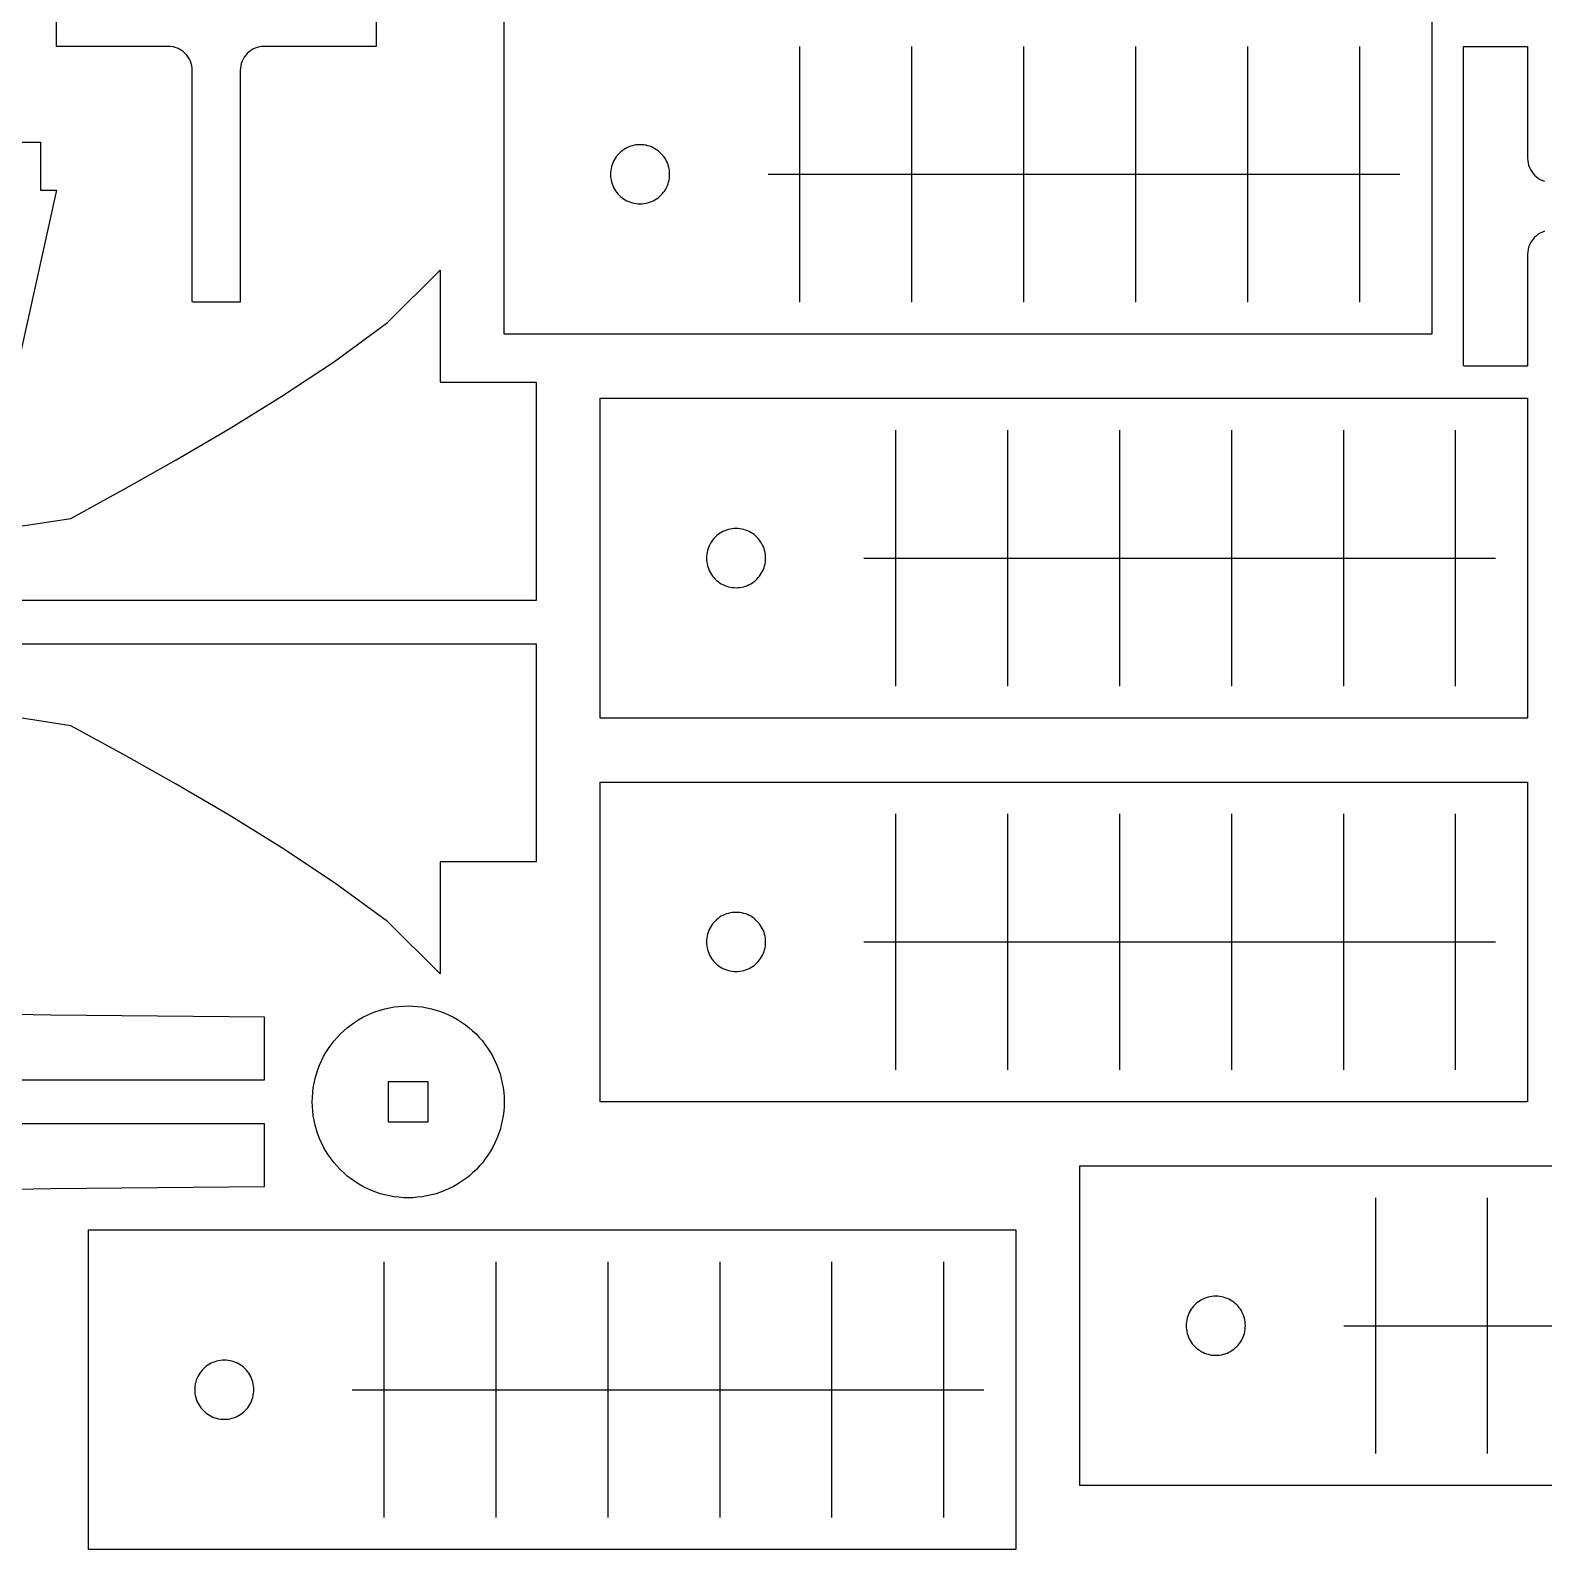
# Model space of a CAD drawing. Header units: millimetres. Extents: x 5 to 513, y 5 to 395.
# Drawn here: x 343.4 to 438, y 11 to 106 of the extents above; entities that cross this region are included whole.
import ezdxf

# ---------------------------------------------------------------- set-up
doc = ezdxf.new("R2010")
doc.units = ezdxf.units.MM
doc.layers.add('CUT', color=1, linetype='Continuous')
doc.layers.add('ENGRAVE', color=5, linetype='Continuous')

msp = doc.modelspace()

# ---------------------------------------------------------------- linework, layer by layer
at = {"layer": 'CUT'}
for points in [[(365, 108.963), (365, 105.037), (364.998, 105.002), (364.963, 105), (358, 105), (357.853, 104.993), (357.707, 104.971), (357.565, 104.935), (357.426, 104.886), (357.293, 104.823), (357.167, 104.747), (357.048, 104.66), (356.939, 104.561), (356.84, 104.452), (356.753, 104.333), (356.677, 104.207), (356.614, 104.074), (356.565, 103.935), (356.529, 103.793), (356.507, 103.647), (356.5, 103.5), (356.5, 89.037), (356.498, 89.002), (356.463, 89), (353.537, 89), (353.502, 89.002), (353.5, 89.037), (353.5, 103.5), (353.493, 103.647), (353.471, 103.793), (353.435, 103.935), (353.386, 104.074), (353.323, 104.207), (353.247, 104.333), (353.16, 104.452), (353.061, 104.561), (352.952, 104.66), (352.833, 104.747), (352.707, 104.823), (352.574, 104.886), (352.435, 104.935), (352.293, 104.971), (352.147, 104.993), (352, 105), (345.037, 105), (345.002, 105.002), (345, 105.037), (345, 108.963)], [(438.065, 93.435), (437.926, 93.386), (437.793, 93.323), (437.667, 93.247), (437.548, 93.16), (437.439, 93.061), (437.34, 92.952), (437.253, 92.833), (437.177, 92.707), (437.114, 92.574), (437.065, 92.435), (437.029, 92.293), (437.007, 92.147), (437, 92), (437, 85.037), (436.998, 85.002), (436.963, 85), (433.037, 85), (433.002, 85.002), (433, 85.037), (433, 104.963), (433.002, 104.998), (433.037, 105), (436.963, 105), (436.998, 104.998), (437, 104.963), (437, 98), (437.007, 97.853), (437.029, 97.707), (437.065, 97.565), (437.114, 97.426), (437.177, 97.293), (437.253, 97.167), (437.34, 97.048), (437.439, 96.939), (437.548, 96.84), (437.667, 96.753), (437.793, 96.677), (437.926, 96.614), (438.065, 96.565)], [(341, 99), (344, 99), (344, 96), (345, 96), (341, 78)], [(342.6, 74.974), (345.9, 75.482), (349.2, 77.282), (352.5, 79.144), (355.8, 81.082), (359.1, 83.121), (362.4, 85.304), (365.7, 87.728), (369, 91), (369, 84), (375, 84), (375, 70.35), (305, 70.35)], [(305, 67.65), (375, 67.65), (375, 54), (369, 54), (369, 47), (365.7, 50.272), (362.4, 52.696), (359.1, 54.879), (355.8, 56.918), (352.5, 58.856), (349.2, 60.718), (345.9, 62.518), (342.6, 63.026)], [(342.425, 44.473), (344.65, 44.449), (346.875, 44.425), (349.1, 44.402), (351.325, 44.378), (353.55, 44.354), (355.775, 44.33), (358, 44.307), (358, 40.35), (333, 40.35)], [(333, 37.65), (358, 37.65), (358, 33.693), (355.775, 33.67), (353.55, 33.646), (351.325, 33.622), (349.1, 33.598), (346.875, 33.575), (344.65, 33.551), (342.425, 33.527)]]:
    msp.add_lwpolyline(points, dxfattribs=at)
for points in [[(373, 87), (373, 107), (431, 107), (431, 87)], [(383.346, 97.121), (383.334, 97.241), (383.314, 97.361), (383.287, 97.479), (383.252, 97.595), (383.209, 97.708), (383.159, 97.818), (383.102, 97.925), (383.038, 98.028), (382.968, 98.126), (382.891, 98.22), (382.808, 98.308), (382.72, 98.391), (382.626, 98.468), (382.528, 98.538), (382.425, 98.602), (382.318, 98.659), (382.208, 98.709), (382.095, 98.752), (381.979, 98.787), (381.861, 98.814), (381.741, 98.834), (381.621, 98.846), (381.5, 98.85), (381.379, 98.846), (381.259, 98.834), (381.139, 98.814), (381.021, 98.787), (380.905, 98.752), (380.792, 98.709), (380.682, 98.659), (380.575, 98.602), (380.472, 98.538), (380.374, 98.468), (380.28, 98.391), (380.192, 98.308), (380.109, 98.22), (380.032, 98.126), (379.962, 98.028), (379.898, 97.925), (379.841, 97.818), (379.791, 97.708), (379.748, 97.595), (379.713, 97.479), (379.686, 97.361), (379.666, 97.241), (379.654, 97.121), (379.65, 97), (379.654, 96.879), (379.666, 96.759), (379.686, 96.639), (379.713, 96.521), (379.748, 96.405), (379.791, 96.292), (379.841, 96.182), (379.898, 96.075), (379.962, 95.972), (380.032, 95.874), (380.109, 95.78), (380.192, 95.692), (380.28, 95.609), (380.374, 95.532), (380.472, 95.462), (380.575, 95.398), (380.682, 95.341), (380.792, 95.291), (380.905, 95.248), (381.021, 95.213), (381.139, 95.186), (381.259, 95.166), (381.379, 95.154), (381.5, 95.15), (381.621, 95.154), (381.741, 95.166), (381.861, 95.186), (381.979, 95.213), (382.095, 95.248), (382.208, 95.291), (382.318, 95.341), (382.425, 95.398), (382.528, 95.462), (382.626, 95.532), (382.72, 95.609), (382.808, 95.692), (382.891, 95.78), (382.968, 95.874), (383.038, 95.972), (383.102, 96.075), (383.159, 96.182), (383.209, 96.292), (383.252, 96.405), (383.287, 96.521), (383.314, 96.639), (383.334, 96.759), (383.346, 96.879), (383.35, 97)], [(379, 63), (379, 83), (437, 83), (437, 63)], [(389.346, 73.121), (389.334, 73.241), (389.314, 73.361), (389.287, 73.479), (389.252, 73.595), (389.209, 73.708), (389.159, 73.818), (389.102, 73.925), (389.038, 74.028), (388.968, 74.126), (388.891, 74.22), (388.808, 74.308), (388.72, 74.391), (388.626, 74.468), (388.528, 74.538), (388.425, 74.602), (388.318, 74.659), (388.208, 74.709), (388.095, 74.752), (387.979, 74.787), (387.861, 74.814), (387.741, 74.834), (387.621, 74.846), (387.5, 74.85), (387.379, 74.846), (387.259, 74.834), (387.139, 74.814), (387.021, 74.787), (386.905, 74.752), (386.792, 74.709), (386.682, 74.659), (386.575, 74.602), (386.472, 74.538), (386.374, 74.468), (386.28, 74.391), (386.192, 74.308), (386.109, 74.22), (386.032, 74.126), (385.962, 74.028), (385.898, 73.925), (385.841, 73.818), (385.791, 73.708), (385.748, 73.595), (385.713, 73.479), (385.686, 73.361), (385.666, 73.241), (385.654, 73.121), (385.65, 73), (385.654, 72.879), (385.666, 72.759), (385.686, 72.639), (385.713, 72.521), (385.748, 72.405), (385.791, 72.292), (385.841, 72.182), (385.898, 72.075), (385.962, 71.972), (386.032, 71.874), (386.109, 71.78), (386.192, 71.692), (386.28, 71.609), (386.374, 71.532), (386.472, 71.462), (386.575, 71.398), (386.682, 71.341), (386.792, 71.291), (386.905, 71.248), (387.021, 71.213), (387.139, 71.186), (387.259, 71.166), (387.379, 71.154), (387.5, 71.15), (387.621, 71.154), (387.741, 71.166), (387.861, 71.186), (387.979, 71.213), (388.095, 71.248), (388.208, 71.291), (388.318, 71.341), (388.425, 71.398), (388.528, 71.462), (388.626, 71.532), (388.72, 71.609), (388.808, 71.692), (388.891, 71.78), (388.968, 71.874), (389.038, 71.972), (389.102, 72.075), (389.159, 72.182), (389.209, 72.292), (389.252, 72.405), (389.287, 72.521), (389.314, 72.639), (389.334, 72.759), (389.346, 72.879), (389.35, 73)], [(379, 39), (379, 59), (437, 59), (437, 39)], [(389.346, 49.121), (389.334, 49.241), (389.314, 49.361), (389.287, 49.479), (389.252, 49.595), (389.209, 49.708), (389.159, 49.818), (389.102, 49.925), (389.038, 50.028), (388.968, 50.126), (388.891, 50.22), (388.808, 50.308), (388.72, 50.391), (388.626, 50.468), (388.528, 50.538), (388.425, 50.602), (388.318, 50.659), (388.208, 50.709), (388.095, 50.752), (387.979, 50.787), (387.861, 50.814), (387.741, 50.834), (387.621, 50.846), (387.5, 50.85), (387.379, 50.846), (387.259, 50.834), (387.139, 50.814), (387.021, 50.787), (386.905, 50.752), (386.792, 50.709), (386.682, 50.659), (386.575, 50.602), (386.472, 50.538), (386.374, 50.468), (386.28, 50.391), (386.192, 50.308), (386.109, 50.22), (386.032, 50.126), (385.962, 50.028), (385.898, 49.925), (385.841, 49.818), (385.791, 49.708), (385.748, 49.595), (385.713, 49.479), (385.686, 49.361), (385.666, 49.241), (385.654, 49.121), (385.65, 49), (385.654, 48.879), (385.666, 48.759), (385.686, 48.639), (385.713, 48.521), (385.748, 48.405), (385.791, 48.292), (385.841, 48.182), (385.898, 48.075), (385.962, 47.972), (386.032, 47.874), (386.109, 47.78), (386.192, 47.692), (386.28, 47.609), (386.374, 47.532), (386.472, 47.462), (386.575, 47.398), (386.682, 47.341), (386.792, 47.291), (386.905, 47.248), (387.021, 47.213), (387.139, 47.186), (387.259, 47.166), (387.379, 47.154), (387.5, 47.15), (387.621, 47.154), (387.741, 47.166), (387.861, 47.186), (387.979, 47.213), (388.095, 47.248), (388.208, 47.291), (388.318, 47.341), (388.425, 47.398), (388.528, 47.462), (388.626, 47.532), (388.72, 47.609), (388.808, 47.692), (388.891, 47.78), (388.968, 47.874), (389.038, 47.972), (389.102, 48.075), (389.159, 48.182), (389.209, 48.292), (389.252, 48.405), (389.287, 48.521), (389.314, 48.639), (389.334, 48.759), (389.346, 48.879), (389.35, 49)], [(372.993, 38.706), (372.971, 38.412), (372.935, 38.12), (372.885, 37.829), (372.82, 37.542), (372.742, 37.258), (372.649, 36.979), (372.543, 36.704), (372.424, 36.435), (372.292, 36.172), (372.146, 35.915), (371.989, 35.667), (371.819, 35.426), (371.638, 35.194), (371.446, 34.971), (371.243, 34.757), (371.029, 34.554), (370.806, 34.362), (370.574, 34.181), (370.333, 34.011), (370.085, 33.854), (369.828, 33.708), (369.565, 33.576), (369.296, 33.457), (369.021, 33.351), (368.742, 33.258), (368.458, 33.18), (368.171, 33.115), (367.88, 33.065), (367.588, 33.029), (367.294, 33.007), (367, 33), (366.706, 33.007), (366.412, 33.029), (366.12, 33.065), (365.829, 33.115), (365.542, 33.18), (365.258, 33.258), (364.979, 33.351), (364.704, 33.457), (364.435, 33.576), (364.172, 33.708), (363.915, 33.854), (363.667, 34.011), (363.426, 34.181), (363.194, 34.362), (362.971, 34.554), (362.757, 34.757), (362.554, 34.971), (362.362, 35.194), (362.181, 35.426), (362.011, 35.667), (361.854, 35.915), (361.708, 36.172), (361.576, 36.435), (361.457, 36.704), (361.351, 36.979), (361.258, 37.258), (361.18, 37.542), (361.115, 37.829), (361.065, 38.12), (361.029, 38.412), (361.007, 38.706), (361, 39), (361.007, 39.294), (361.029, 39.588), (361.065, 39.88), (361.115, 40.171), (361.18, 40.458), (361.258, 40.742), (361.351, 41.021), (361.457, 41.296), (361.576, 41.565), (361.708, 41.828), (361.854, 42.085), (362.011, 42.333), (362.181, 42.574), (362.362, 42.806), (362.554, 43.029), (362.757, 43.243), (362.971, 43.446), (363.194, 43.638), (363.426, 43.819), (363.667, 43.989), (363.915, 44.146), (364.172, 44.292), (364.435, 44.424), (364.704, 44.543), (364.979, 44.649), (365.258, 44.742), (365.542, 44.82), (365.829, 44.885), (366.12, 44.935), (366.412, 44.971), (366.706, 44.993), (367, 45), (367.294, 44.993), (367.588, 44.971), (367.88, 44.935), (368.171, 44.885), (368.458, 44.82), (368.742, 44.742), (369.021, 44.649), (369.296, 44.543), (369.565, 44.424), (369.828, 44.292), (370.085, 44.146), (370.333, 43.989), (370.574, 43.819), (370.806, 43.638), (371.029, 43.446), (371.243, 43.243), (371.446, 43.029), (371.638, 42.806), (371.819, 42.574), (371.989, 42.333), (372.146, 42.085), (372.292, 41.828), (372.424, 41.565), (372.543, 41.296), (372.649, 41.021), (372.742, 40.742), (372.82, 40.458), (372.885, 40.171), (372.935, 39.88), (372.971, 39.588), (372.993, 39.294), (373, 39)], [(368.25, 40.25), (365.75, 40.25), (365.75, 37.75), (368.25, 37.75)], [(409, 15), (409, 35), (467, 35), (467, 15)], [(347, 11), (347, 31), (405, 31), (405, 11)], [(419.346, 25.121), (419.334, 25.241), (419.314, 25.361), (419.287, 25.479), (419.252, 25.595), (419.209, 25.708), (419.159, 25.818), (419.102, 25.925), (419.038, 26.028), (418.968, 26.126), (418.891, 26.22), (418.808, 26.308), (418.72, 26.391), (418.626, 26.468), (418.528, 26.538), (418.425, 26.602), (418.318, 26.659), (418.208, 26.709), (418.095, 26.752), (417.979, 26.787), (417.861, 26.814), (417.741, 26.834), (417.621, 26.846), (417.5, 26.85), (417.379, 26.846), (417.259, 26.834), (417.139, 26.814), (417.021, 26.787), (416.905, 26.752), (416.792, 26.709), (416.682, 26.659), (416.575, 26.602), (416.472, 26.538), (416.374, 26.468), (416.28, 26.391), (416.192, 26.308), (416.109, 26.22), (416.032, 26.126), (415.962, 26.028), (415.898, 25.925), (415.841, 25.818), (415.791, 25.708), (415.748, 25.595), (415.713, 25.479), (415.686, 25.361), (415.666, 25.241), (415.654, 25.121), (415.65, 25), (415.654, 24.879), (415.666, 24.759), (415.686, 24.639), (415.713, 24.521), (415.748, 24.405), (415.791, 24.292), (415.841, 24.182), (415.898, 24.075), (415.962, 23.972), (416.032, 23.874), (416.109, 23.78), (416.192, 23.692), (416.28, 23.609), (416.374, 23.532), (416.472, 23.462), (416.575, 23.398), (416.682, 23.341), (416.792, 23.291), (416.905, 23.248), (417.021, 23.213), (417.139, 23.186), (417.259, 23.166), (417.379, 23.154), (417.5, 23.15), (417.621, 23.154), (417.741, 23.166), (417.861, 23.186), (417.979, 23.213), (418.095, 23.248), (418.208, 23.291), (418.318, 23.341), (418.425, 23.398), (418.528, 23.462), (418.626, 23.532), (418.72, 23.609), (418.808, 23.692), (418.891, 23.78), (418.968, 23.874), (419.038, 23.972), (419.102, 24.075), (419.159, 24.182), (419.209, 24.292), (419.252, 24.405), (419.287, 24.521), (419.314, 24.639), (419.334, 24.759), (419.346, 24.879), (419.35, 25)], [(357.346, 21.121), (357.334, 21.241), (357.314, 21.361), (357.287, 21.479), (357.252, 21.595), (357.209, 21.708), (357.159, 21.818), (357.102, 21.925), (357.038, 22.028), (356.968, 22.126), (356.891, 22.22), (356.808, 22.308), (356.72, 22.391), (356.626, 22.468), (356.528, 22.538), (356.425, 22.602), (356.318, 22.659), (356.208, 22.709), (356.095, 22.752), (355.979, 22.787), (355.861, 22.814), (355.741, 22.834), (355.621, 22.846), (355.5, 22.85), (355.379, 22.846), (355.259, 22.834), (355.139, 22.814), (355.021, 22.787), (354.905, 22.752), (354.792, 22.709), (354.682, 22.659), (354.575, 22.602), (354.472, 22.538), (354.374, 22.468), (354.28, 22.391), (354.192, 22.308), (354.109, 22.22), (354.032, 22.126), (353.962, 22.028), (353.898, 21.925), (353.841, 21.818), (353.791, 21.708), (353.748, 21.595), (353.713, 21.479), (353.686, 21.361), (353.666, 21.241), (353.654, 21.121), (353.65, 21), (353.654, 20.879), (353.666, 20.759), (353.686, 20.639), (353.713, 20.521), (353.748, 20.405), (353.791, 20.292), (353.841, 20.182), (353.898, 20.075), (353.962, 19.972), (354.032, 19.874), (354.109, 19.78), (354.192, 19.692), (354.28, 19.609), (354.374, 19.532), (354.472, 19.462), (354.575, 19.398), (354.682, 19.341), (354.792, 19.291), (354.905, 19.248), (355.021, 19.213), (355.139, 19.186), (355.259, 19.166), (355.379, 19.154), (355.5, 19.15), (355.621, 19.154), (355.741, 19.166), (355.861, 19.186), (355.979, 19.213), (356.095, 19.248), (356.208, 19.291), (356.318, 19.341), (356.425, 19.398), (356.528, 19.462), (356.626, 19.532), (356.72, 19.609), (356.808, 19.692), (356.891, 19.78), (356.968, 19.874), (357.038, 19.972), (357.102, 20.075), (357.159, 20.182), (357.209, 20.292), (357.252, 20.405), (357.287, 20.521), (357.314, 20.639), (357.334, 20.759), (357.346, 20.879), (357.35, 21)]]:
    msp.add_lwpolyline(points, close=True, dxfattribs=at)
at = {"layer": 'ENGRAVE'}
for points in [[(391.5, 89), (391.5, 105)], [(398.5, 89), (398.5, 105)], [(405.5, 89), (405.5, 105)], [(412.5, 89), (412.5, 105)], [(419.5, 89), (419.5, 105)], [(426.5, 89), (426.5, 105)], [(389.5, 97), (429, 97)], [(397.5, 65), (397.5, 81)], [(404.5, 65), (404.5, 81)], [(411.5, 65), (411.5, 81)], [(418.5, 65), (418.5, 81)], [(425.5, 65), (425.5, 81)], [(432.5, 65), (432.5, 81)], [(395.5, 73), (435, 73)], [(397.5, 41), (397.5, 57)], [(404.5, 41), (404.5, 57)], [(411.5, 41), (411.5, 57)], [(418.5, 41), (418.5, 57)], [(425.5, 41), (425.5, 57)], [(432.5, 41), (432.5, 57)], [(395.5, 49), (435, 49)], [(427.5, 17), (427.5, 33)], [(434.5, 17), (434.5, 33)], [(365.5, 13), (365.5, 29)], [(372.5, 13), (372.5, 29)], [(379.5, 13), (379.5, 29)], [(386.5, 13), (386.5, 29)], [(393.5, 13), (393.5, 29)], [(400.5, 13), (400.5, 29)], [(425.5, 25), (465, 25)], [(363.5, 21), (403, 21)]]:
    msp.add_lwpolyline(points, dxfattribs=at)

doc.saveas('drawing.dxf')
